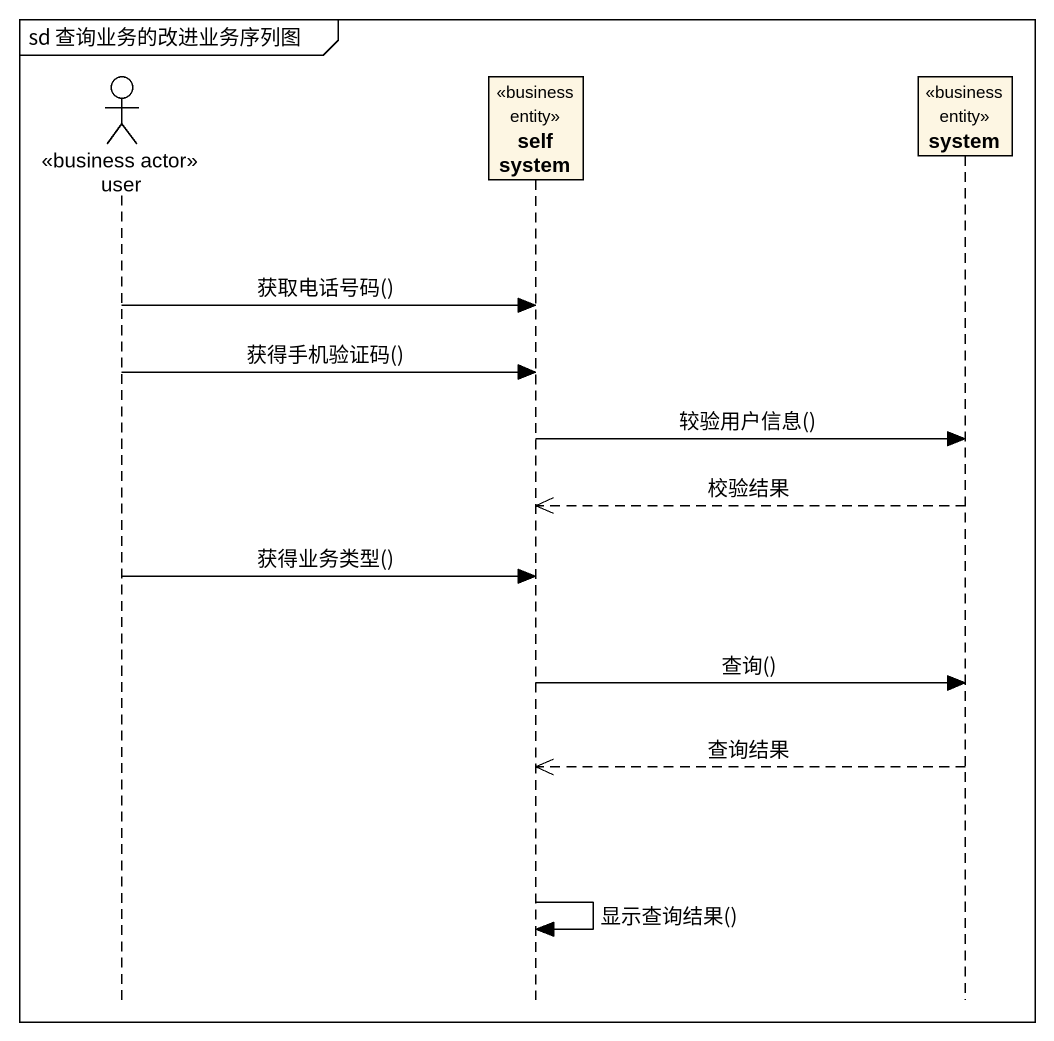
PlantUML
@startuml
mainframe sd 查询业务的改进业务序列图
hide footbox
actor user <<business actor>>
participant "self system" as self_system <<business entity>>
participant system <<business entity>>

user -> self_system : 获取电话号码()
user -> self_system : 获得手机验证码()
self_system -> system : 较验用户信息()
system -->> self_system : 校验结果
user -> self_system : 获得业务类型()
self_system -> system : 查询()
system -->> self_system : 查询结果
self_system -> self_system : 显示查询结果()
@enduml
